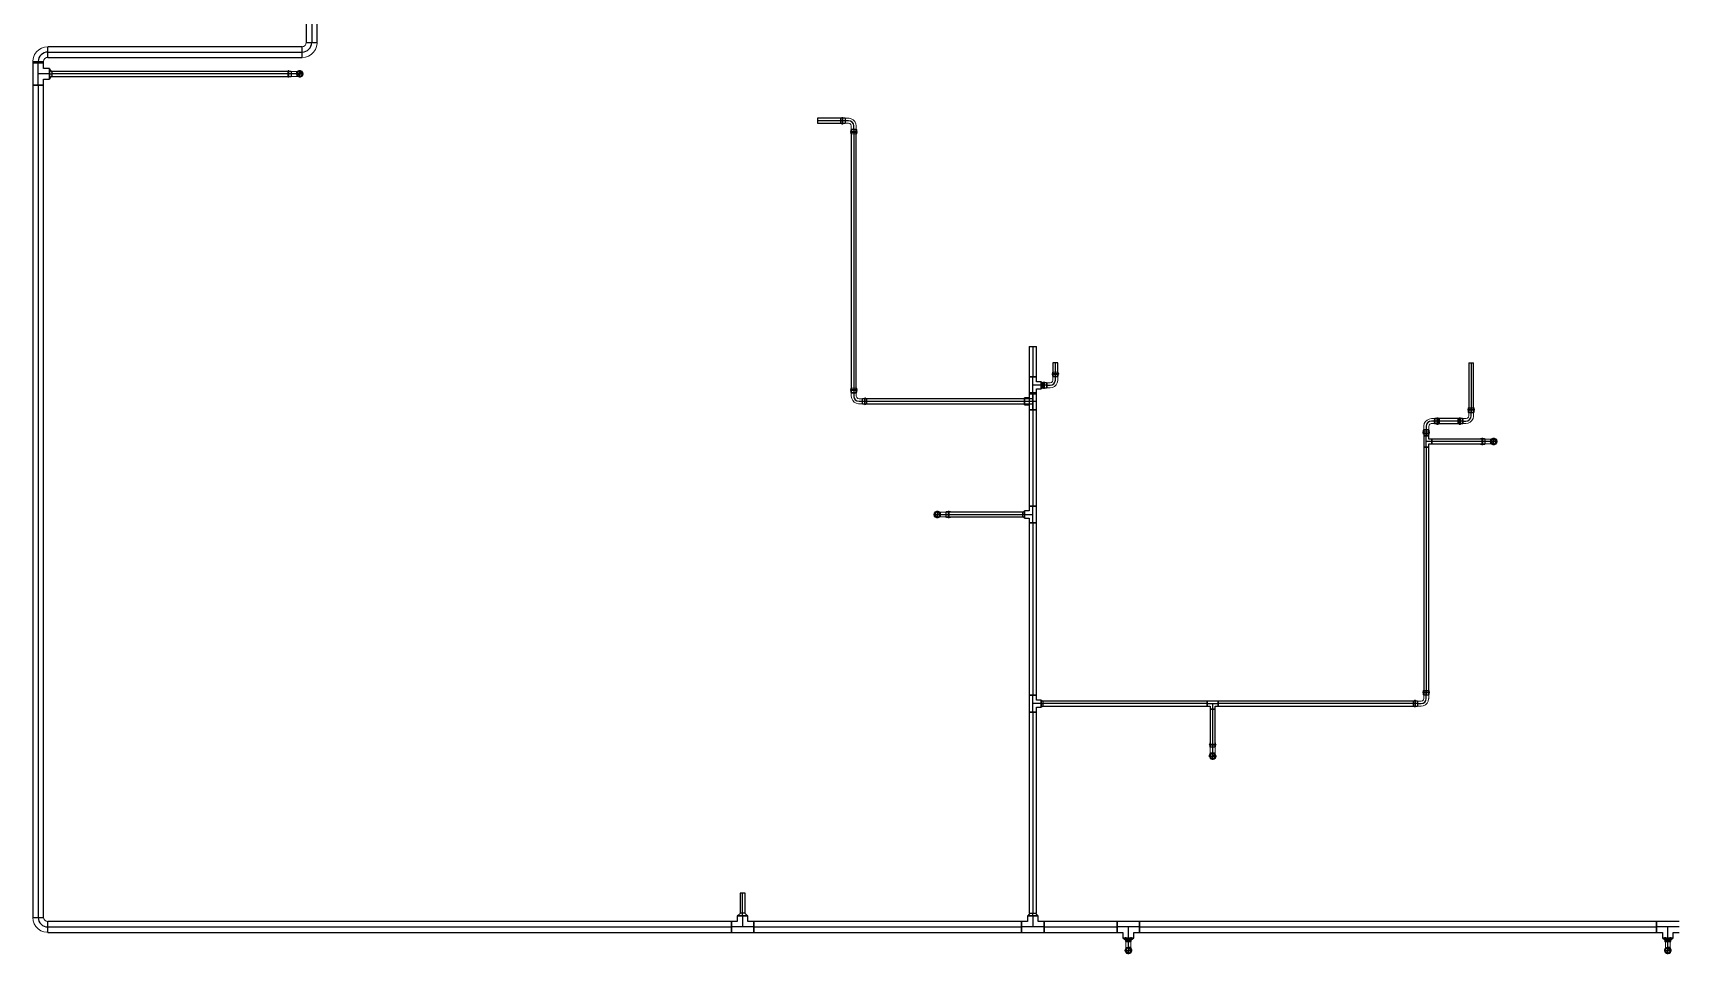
# Model space of a CAD drawing. Header units: inches. Extents: x -3326 to -5, y 8 to 1238.
# Drawn here: x -3016.4 to -2577.8, y 318.7 to 564.8 of the extents above; entities that cross this region are included whole.
import ezdxf

# ---------------------------------------------------------------- set-up
doc = ezdxf.new("R2010")
doc.units = ezdxf.units.IN
doc.header["$MEASUREMENT"] = 0
doc.layers.add('P-PIPE', color=3, linetype='Continuous', lineweight=9)
doc.layers.add('X - REF - FP', color=7, linetype='Continuous', true_color=0xb90000)

# ---------------------------------------------------------------- blocks, each defined once
blk = doc.blocks.new('Elbow - Welded - Generic - Standard-1127339-THIRD LEVEL')
at = {"layer": 'P-PIPE'}
for p, q in [((-2.52, -1.44), (-2.52, 1.44)), ((-2.52, 1.44), (-2.52, -1.44)), ((1.44, 2.52), (-1.44, 2.52)), ((-1.44, 2.52), (1.44, 2.52))]:
    blk.add_line(p, q, dxfattribs=at)
at = {"layer": 'P-PIPE', "flags": 128}
for points in [[(-1.44, 2.52), (-1.53, 2.08), (-1.79, 1.72), (-2.18, 1.49), (-2.52, 1.44)], [(-2.52, -1.44), (-1.67, -1.34), (-0.85, -1.07), (-0.12, -0.62), (0.51, -0.03), (0.99, 0.68), (1.3, 1.48), (1.43, 2.33), (1.44, 2.52)]]:
    blk.add_lwpolyline(points, dxfattribs=at)
blk = doc.blocks.new('Victaulic-VicPress316-Elbow 90-45deg Style P568_P571 - Standard-V2-THIRD LEVEL')
at = {"layer": 'P-PIPE'}
for p, q in [((-3203.81, 730.05), (-3203.81, 729.6)), ((-3203.81, 729.31), (-3203.81, 728.97)), ((-3203.7, 731.1), (-3203.7, 730.16)), ((-3203.7, 730.27), (-3203.7, 728.97)), ((-3203.05, 730.16), (-3203.7, 730.16)), ((-3203.7, 730.16), (-3203.05, 730.16)), ((-3203.05, 732.49), (-3203.05, 732.49)), ((-3203.05, 732.49), (-3203.05, 731.1)), ((-3203.05, 731.1), (-3203.05, 730.16)), ((-3203.05, 730.27), (-3203.05, 730.27)), ((-3203.05, 730.27), (-3203.05, 730.27)), ((-3202.39, 730.16), (-3203.05, 730.16)), ((-3203.05, 730.16), (-3202.39, 730.16)), ((-3203.05, 729.6), (-3203.05, 729.6)), ((-3203.05, 729.6), (-3203.05, 729.6)), ((-3203.05, 729.31), (-3203.05, 729.31)), ((-3203.05, 729.31), (-3203.05, 729.31)), ((-3203.05, 728.97), (-3203.05, 728.97)), ((-3203.05, 728.97), (-3203.05, 728.97)), ((-3203.05, 728.97), (-3203.05, 728.97)), ((-3203.05, 728.97), (-3203.05, 728.97)), ((-3202.39, 730.16), (-3202.39, 731.1)), ((-3202.39, 728.97), (-3202.39, 730.27)), ((-3202.28, 729.6), (-3202.28, 730.05)), ((-3202.28, 728.97), (-3202.28, 729.31))]:
    blk.add_line(p, q, dxfattribs=at)
at = {"layer": 'P-PIPE', "flags": 128}
for points in [[(-3203.05, 733.4), (-3203.45, 733.31), (-3203.76, 733.05), (-3203.94, 732.68), (-3203.93, 732.27), (-3203.75, 731.91), (-3203.42, 731.66), (-3203.05, 731.58)], [(-3203.05, 733.26), (-3203.41, 733.16), (-3203.69, 732.91), (-3203.81, 732.56), (-3203.75, 732.19), (-3203.52, 731.89), (-3203.18, 731.74), (-3203.05, 731.72)], [(-3203.05, 731.58), (-3202.65, 731.67), (-3202.33, 731.93), (-3202.15, 732.3), (-3202.16, 732.71), (-3202.35, 733.07), (-3202.67, 733.32), (-3203.05, 733.4)], [(-3203.05, 731.72), (-3202.68, 731.82), (-3202.41, 732.07), (-3202.28, 732.42), (-3202.34, 732.79), (-3202.57, 733.09), (-3202.91, 733.24), (-3203.05, 733.26)], [(-3203.81, 729.31), (-3203.93, 729.38), (-3203.94, 729.51), (-3203.83, 729.6), (-3203.81, 729.6)], [(-3203.81, 730.05), (-3203.72, 730.25), (-3203.7, 730.27)], [(-3203.81, 729.6), (-3203.72, 729.6), (-3203.47, 729.6), (-3203.11, 729.6), (-3203.05, 729.6)], [(-3203.05, 729.6), (-3203.41, 729.6), (-3203.69, 729.6), (-3203.81, 729.6), (-3203.81, 729.6)], [(-3203.81, 729.31), (-3203.72, 729.31), (-3203.47, 729.31), (-3203.11, 729.31), (-3203.05, 729.31)], [(-3203.05, 729.31), (-3203.41, 729.31), (-3203.69, 729.31), (-3203.81, 729.31), (-3203.81, 729.31)], [(-3203.7, 732.49), (-3203.7, 732.4), (-3203.7, 732.13), (-3203.7, 731.73), (-3203.7, 731.24), (-3203.7, 731.1)], [(-3202.28, 729.6), (-3202.37, 729.6), (-3202.62, 729.6), (-3202.98, 729.6), (-3203.05, 729.6)], [(-3203.05, 729.6), (-3202.68, 729.6), (-3202.41, 729.6), (-3202.28, 729.6), (-3202.28, 729.6)], [(-3202.28, 729.31), (-3202.37, 729.31), (-3202.62, 729.31), (-3202.98, 729.31), (-3203.05, 729.31)], [(-3203.05, 729.31), (-3202.68, 729.31), (-3202.41, 729.31), (-3202.28, 729.31), (-3202.28, 729.31)], [(-3202.39, 731.1), (-3202.39, 731.6), (-3202.39, 732.03), (-3202.39, 732.34), (-3202.39, 732.48), (-3202.39, 732.49)], [(-3202.39, 730.27), (-3202.28, 730.08), (-3202.28, 730.05)], [(-3202.28, 729.6), (-3202.16, 729.53), (-3202.15, 729.39), (-3202.26, 729.31), (-3202.28, 729.31)]]:
    blk.add_lwpolyline(points, dxfattribs=at)
at = {"layer": 'P-PIPE'}
for radius, start, end in [(0.767, 90, 270), (0.767, 90, 270), (0.767, 90, 270), (0.658, 90, 270), (0.658, 90, 270), (0.658, 90, 180), (0.766, 270, 90), (0.766, 270, 90), (0.766, 270, 90), (0.658, 270, 90), (0.657, 270, 90), (0.658, 0, 90), (0.658, 180, 270), (0.658, 270, 0)]:
    blk.add_arc((-3203.05, 732.49), radius, start, end, dxfattribs=at)
blk = doc.blocks.new('Victaulic-VicPress316-Elbow 90-45deg Style P568_P571 - Standard-V1-THIRD LEVEL')
at = {"layer": 'P-PIPE'}
for p, q in [((-3.18, 0.77), (-3.52, 0.77)), ((-3.52, 0.77), (-3.52, -0.77)), ((-3.52, -0.77), (-3.52, 0.77)), ((-2.22, 0.66), (-3.52, 0.66)), ((-3.52, -0.66), (-3.52, 0.66)), ((-3.52, 0.66), (-3.52, -0.66)), ((-3.18, -0.77), (-3.18, 0.77)), ((-3.18, 0.77), (-3.18, -0.77)), ((-2.44, 0.77), (-2.89, 0.77)), ((-2.89, -0.77), (-2.89, 0.77)), ((-2.89, 0.77), (-2.89, -0.77)), ((-1.39, 0.66), (-2.33, 0.66)), ((-2.33, 0), (-2.33, 0.66)), ((-2.33, 0.66), (-2.33, 0)), ((-2.22, -0.66), (-2.22, 0.66)), ((-2.22, 0.66), (-2.22, -0.66)), ((-0.77, 3.52), (-0.77, 3.18)), ((0.77, 3.52), (-0.77, 3.52)), ((-0.77, 3.52), (0.77, 3.52)), ((-0.77, 3.18), (0.77, 3.18)), ((0.77, 3.18), (-0.77, 3.18)), ((-0.77, 2.89), (-0.77, 2.44)), ((-0.77, 2.89), (0.77, 2.89)), ((0.77, 2.89), (-0.77, 2.89)), ((-0.66, 3.52), (-0.66, 2.22)), ((-0.66, 3.52), (0.66, 3.52)), ((0.66, 3.52), (-0.66, 3.52)), ((-0.66, 2.33), (-0.66, 1.39)), ((0, 2.33), (-0.66, 2.33)), ((-0.66, 2.33), (0, 2.33)), ((-0.66, 2.22), (0.66, 2.22)), ((0.66, 2.22), (-0.66, 2.22)), ((0, 2.33), (0.66, 2.33)), ((0.66, 2.33), (0, 2.33)), ((0, 1.39), (0, 2.33)), ((0.66, 2.22), (0.66, 3.52)), ((0.66, 1.39), (0.66, 2.33)), ((0.77, 3.18), (0.77, 3.52)), ((0.77, 2.44), (0.77, 2.89)), ((-3.52, -0.66), (-2.22, -0.66)), ((-3.52, -0.77), (-3.18, -0.77)), ((-2.89, -0.77), (-2.44, -0.77)), ((-2.33, 0), (-2.33, -0.66)), ((-2.33, -0.66), (-2.33, 0)), ((-1.39, 0), (-2.33, 0)), ((-2.33, -0.66), (-1.39, -0.66))]:
    blk.add_line(p, q, dxfattribs=at)
at = {"layer": 'P-PIPE', "flags": 128}
for points in [[(-3.18, 0.77), (-3.11, 0.89), (-2.98, 0.9), (-2.89, 0.79), (-2.89, 0.77)], [(-3.18, 0.77), (-3.18, 0.67), (-3.18, 0.42), (-3.18, 0.07), (-3.18, -0.3), (-3.18, -0.6), (-3.18, -0.75), (-3.18, -0.77)], [(-3.18, -0.77), (-3.18, -0.67), (-3.18, -0.42), (-3.18, -0.07), (-3.18, 0.3), (-3.18, 0.6), (-3.18, 0.75), (-3.18, 0.77)], [(-2.89, -0.77), (-2.89, -0.67), (-2.89, -0.42), (-2.89, -0.07), (-2.89, 0.3), (-2.89, 0.6), (-2.89, 0.75), (-2.89, 0.77)], [(-2.89, 0.77), (-2.89, 0.67), (-2.89, 0.42), (-2.89, 0.07), (-2.89, -0.3), (-2.89, -0.6), (-2.89, -0.75), (-2.89, -0.77)], [(-2.44, 0.77), (-2.24, 0.68), (-2.22, 0.66)], [(-0.66, 1.39), (-0.75, 1.04), (-1, 0.77), (-1.35, 0.66), (-1.39, 0.66)], [(-1.39, -0.66), (-0.78, -0.56), (-0.23, -0.29), (0.22, 0.13), (0.53, 0.67), (0.65, 1.27), (0.66, 1.39)], [(-0.77, 2.89), (-0.89, 2.96), (-0.9, 3.1), (-0.79, 3.18), (-0.77, 3.18)], [(0.77, 3.18), (0.67, 3.18), (0.42, 3.18), (0.07, 3.18), (-0.3, 3.18), (-0.6, 3.18), (-0.75, 3.18), (-0.77, 3.18)], [(-0.77, 3.18), (-0.67, 3.18), (-0.42, 3.18), (-0.07, 3.18), (0.3, 3.18), (0.6, 3.18), (0.75, 3.18), (0.77, 3.18)], [(-0.77, 2.89), (-0.67, 2.89), (-0.42, 2.89), (-0.07, 2.89), (0.3, 2.89), (0.6, 2.89), (0.75, 2.89), (0.77, 2.89)], [(0.77, 2.89), (0.67, 2.89), (0.42, 2.89), (0.07, 2.89), (-0.3, 2.89), (-0.6, 2.89), (-0.75, 2.89), (-0.77, 2.89)], [(-0.66, 2.22), (-0.77, 2.41), (-0.77, 2.44)], [(0.77, 2.44), (0.68, 2.24), (0.66, 2.22)], [(0.77, 3.18), (0.89, 3.11), (0.9, 2.98), (0.79, 2.89), (0.77, 2.89)], [(-2.89, -0.77), (-2.96, -0.89), (-3.1, -0.9), (-3.18, -0.79), (-3.18, -0.77)], [(-2.22, -0.66), (-2.41, -0.77), (-2.44, -0.77)]]:
    blk.add_lwpolyline(points, dxfattribs=at)
at = {"layer": 'P-PIPE'}
blk.add_arc((-1.39, 1.39), 1.39, 270, 0, dxfattribs=at)
blk = doc.blocks.new('Victaulic-VicPress316-Elbow 90-45deg Style P568_P571 - Standard-V3-THIRD LEVEL')
at = {"layer": 'P-PIPE'}
for p, q in [((-2635.67, 461.84), (-2636.01, 461.84)), ((-2634.71, 461.73), (-2636.01, 461.73)), ((-2634.93, 461.84), (-2635.38, 461.84)), ((-2633.89, 461.73), (-2634.82, 461.73)), ((-2633.89, 461.07), (-2634.82, 461.07)), ((-2633.27, 464.59), (-2633.27, 464.25)), ((-2633.26, 464.25), (-2633.27, 464.25)), ((-2633.27, 463.96), (-2633.26, 463.96)), ((-2633.27, 463.96), (-2633.27, 463.51)), ((-2631.74, 464.59), (-2633.26, 464.59)), ((-2633.26, 464.59), (-2631.74, 464.59)), ((-2633.26, 464.25), (-2631.74, 464.25)), ((-2631.74, 464.25), (-2633.26, 464.25)), ((-2633.26, 463.96), (-2631.74, 463.96)), ((-2631.74, 463.96), (-2633.26, 463.96)), ((-2633.16, 464.59), (-2633.16, 463.29)), ((-2633.16, 464.59), (-2631.84, 464.59)), ((-2631.84, 464.59), (-2633.16, 464.59)), ((-2633.16, 463.4), (-2633.16, 462.47)), ((-2632.55, 463.4), (-2633.16, 463.4)), ((-2633.16, 463.4), (-2632.45, 463.4)), ((-2633.16, 463.29), (-2631.84, 463.29)), ((-2631.84, 463.29), (-2633.16, 463.29)), ((-2631.84, 463.4), (-2632.55, 463.4)), ((-2632.5, 462.47), (-2632.5, 463.4)), ((-2632.45, 463.4), (-2631.84, 463.4)), ((-2631.84, 463.29), (-2631.84, 464.59)), ((-2631.84, 462.47), (-2631.84, 463.4)), ((-2631.74, 464.25), (-2631.73, 464.25)), ((-2631.73, 463.96), (-2631.74, 463.96)), ((-2631.73, 464.25), (-2631.73, 464.59)), ((-2631.73, 463.51), (-2631.73, 463.96)), ((-2636.01, 460.42), (-2634.71, 460.42)), ((-2636.01, 460.31), (-2635.67, 460.31)), ((-2635.38, 460.31), (-2634.93, 460.31)), ((-2634.82, 460.42), (-2633.89, 460.42))]:
    blk.add_line(p, q, dxfattribs=at)
at = {"layer": 'P-PIPE', "flags": 128}
for points in [[(-2635.53, 460.16), (-2635.64, 460.21), (-2635.68, 460.29), (-2635.7, 460.39), (-2635.72, 460.58), (-2635.73, 460.88), (-2635.73, 461.26), (-2635.72, 461.56), (-2635.7, 461.74), (-2635.69, 461.84), (-2635.68, 461.87), (-2635.65, 461.92), (-2635.53, 461.98)], [(-2635.53, 460.16), (-2635.41, 460.21), (-2635.37, 460.29), (-2635.35, 460.39), (-2635.33, 460.58), (-2635.32, 460.88), (-2635.32, 461.26), (-2635.33, 461.56), (-2635.35, 461.74), (-2635.36, 461.84), (-2635.38, 461.87), (-2635.4, 461.92), (-2635.53, 461.98)], [(-2634.93, 461.84), (-2634.75, 461.78), (-2634.71, 461.73)], [(-2633.16, 462.47), (-2633.25, 462.11), (-2633.5, 461.84), (-2633.84, 461.73), (-2633.89, 461.73)], [(-2633.89, 460.42), (-2633.28, 460.51), (-2632.73, 460.78), (-2632.28, 461.2), (-2631.97, 461.74), (-2631.85, 462.34), (-2631.84, 462.47)], [(-2633.27, 463.96), (-2633.39, 464.03), (-2633.4, 464.17), (-2633.29, 464.25), (-2633.27, 464.25)], [(-2633.27, 464.25), (-2633.17, 464.25), (-2632.92, 464.25), (-2632.57, 464.25), (-2632.2, 464.25), (-2631.9, 464.25), (-2631.75, 464.25), (-2631.74, 464.25)], [(-2631.74, 463.96), (-2631.86, 463.96), (-2632.13, 463.96), (-2632.5, 463.96), (-2632.86, 463.96), (-2633.14, 463.96), (-2633.26, 463.96), (-2633.27, 463.96)], [(-2633.16, 463.29), (-2633.27, 463.48), (-2633.27, 463.51)], [(-2631.73, 464.25), (-2631.83, 464.25), (-2632.08, 464.25), (-2632.43, 464.25), (-2632.8, 464.25), (-2633.1, 464.25), (-2633.25, 464.25), (-2633.26, 464.25)], [(-2633.26, 463.96), (-2633.14, 463.96), (-2632.87, 463.96), (-2632.5, 463.96), (-2632.14, 463.96), (-2631.86, 463.96), (-2631.74, 463.96), (-2631.73, 463.96)], [(-2631.73, 463.51), (-2631.82, 463.31), (-2631.84, 463.29)], [(-2631.73, 464.25), (-2631.61, 464.19), (-2631.6, 464.05), (-2631.71, 463.96), (-2631.73, 463.96)], [(-2634.93, 460.31), (-2634.75, 460.37), (-2634.71, 460.42)]]:
    blk.add_lwpolyline(points, dxfattribs=at)
at = {"layer": 'P-PIPE'}
for centre, major_axis, ratio, start_param, end_param in [((-2636.01, 461.07), (0, 0.767), 0.083045, 0, 3.141593), ((-2636.01, 461.07), (0, 0.657), 0.083045, 0, 3.141593), ((-2636.01, 461.07), (0, 0.766), 0.083045, 3.141593, 6.283185), ((-2636.01, 461.07), (0, 0.658), 0.083045, 3.141593, 6.283185), ((-2635.67, 461.07), (0, 0.766), 0.083045, 0, 3.141593), ((-2635.67, 461.07), (0, 0.767), 0.083045, 3.141593, 6.283185), ((-2635.38, 461.07), (0, 0.766), 0.083045, 0, 3.141593), ((-2635.38, 461.07), (0, 0.767), 0.083045, 3.141593, 6.283185), ((-2634.82, 461.07), (0, 0.658), 0.083045, 0, 1.570796), ((-2634.82, 461.07), (0, 0.657), 0.083045, 1.570796, 3.141593), ((-2634.82, 461.07), (0, 0.658), 0.083045, 4.712389, 6.283185), ((-2634.82, 461.07), (0, 0.657), 0.083045, 3.141593, 4.712389), ((-2634.71, 461.07), (0, 0.657), 0.083045, 0, 3.141593), ((-2634.71, 461.07), (0, 0.658), 0.083045, 3.141593, 6.283185), ((-2633.89, 462.47), (0, 1.39), 0.996546, 3.141593, 4.712389)]:
    blk.add_ellipse(centre, major_axis=major_axis, ratio=ratio, start_param=start_param, end_param=end_param, dxfattribs=at)
blk = doc.blocks.new('Victaulic-VicPress316-Elbow 90-45deg Style P568_P571 - Standard-V4-THIRD LEVEL')
at = {"layer": 'P-PIPE'}
for p, q in [((-2642.18, 461.73), (-2643.11, 461.73)), ((-2643.11, 461.07), (-2642.18, 461.07)), ((-2640.99, 461.73), (-2642.29, 461.73)), ((-2641.62, 461.84), (-2642.07, 461.84)), ((-2640.99, 461.84), (-2641.33, 461.84)), ((-2645.27, 458.63), (-2645.27, 458.18)), ((-2645.26, 458.18), (-2645.27, 458.18)), ((-2645.27, 457.89), (-2645.27, 457.55)), ((-2645.27, 457.89), (-2645.26, 457.89)), ((-2643.74, 458.18), (-2645.26, 458.18)), ((-2645.26, 458.18), (-2643.74, 458.18)), ((-2643.74, 457.89), (-2645.26, 457.89)), ((-2645.26, 457.89), (-2643.74, 457.89)), ((-2645.26, 457.55), (-2643.74, 457.55)), ((-2643.74, 457.55), (-2645.26, 457.55)), ((-2645.16, 459.68), (-2645.16, 458.74)), ((-2645.16, 458.85), (-2645.16, 457.55)), ((-2643.84, 458.85), (-2645.16, 458.85)), ((-2645.16, 458.85), (-2643.84, 458.85)), ((-2644.45, 458.74), (-2645.16, 458.74)), ((-2645.16, 458.74), (-2644.55, 458.74)), ((-2643.84, 457.55), (-2645.16, 457.55)), ((-2645.16, 457.55), (-2643.84, 457.55)), ((-2644.55, 458.74), (-2643.84, 458.74)), ((-2644.5, 459.68), (-2644.5, 458.74)), ((-2643.84, 458.74), (-2644.45, 458.74)), ((-2643.84, 458.74), (-2643.84, 459.68)), ((-2643.84, 457.55), (-2643.84, 458.85)), ((-2643.74, 458.18), (-2643.73, 458.18)), ((-2643.73, 457.89), (-2643.74, 457.89)), ((-2643.73, 458.18), (-2643.73, 458.63)), ((-2643.73, 457.55), (-2643.73, 457.89)), ((-2643.11, 460.42), (-2642.18, 460.42)), ((-2642.29, 460.42), (-2640.99, 460.42)), ((-2642.07, 460.31), (-2641.62, 460.31)), ((-2641.33, 460.31), (-2640.99, 460.31))]:
    blk.add_line(p, q, dxfattribs=at)
at = {"layer": 'P-PIPE', "flags": 128}
for points in [[(-2643.11, 461.73), (-2643.72, 461.64), (-2644.27, 461.37), (-2644.72, 460.94), (-2645.03, 460.4), (-2645.15, 459.8), (-2645.16, 459.68)], [(-2642.07, 461.84), (-2642.25, 461.78), (-2642.29, 461.73)], [(-2641.47, 460.16), (-2641.59, 460.21), (-2641.63, 460.29), (-2641.65, 460.39), (-2641.67, 460.58), (-2641.68, 460.88), (-2641.68, 461.26), (-2641.67, 461.56), (-2641.65, 461.74), (-2641.64, 461.84), (-2641.62, 461.87), (-2641.6, 461.92), (-2641.47, 461.98)], [(-2641.47, 460.16), (-2641.36, 460.21), (-2641.32, 460.29), (-2641.3, 460.39), (-2641.28, 460.58), (-2641.27, 460.88), (-2641.27, 461.26), (-2641.28, 461.56), (-2641.3, 461.74), (-2641.31, 461.84), (-2641.32, 461.87), (-2641.35, 461.92), (-2641.47, 461.98)], [(-2645.27, 457.89), (-2645.39, 457.96), (-2645.4, 458.1), (-2645.29, 458.18), (-2645.27, 458.18)], [(-2645.27, 458.63), (-2645.18, 458.83), (-2645.16, 458.85)], [(-2645.27, 458.18), (-2645.17, 458.18), (-2644.92, 458.18), (-2644.57, 458.18), (-2644.2, 458.18), (-2643.9, 458.18), (-2643.75, 458.18), (-2643.74, 458.18)], [(-2643.74, 457.89), (-2643.86, 457.89), (-2644.13, 457.89), (-2644.5, 457.89), (-2644.86, 457.89), (-2645.14, 457.89), (-2645.26, 457.89), (-2645.27, 457.89)], [(-2643.73, 458.18), (-2643.83, 458.18), (-2644.08, 458.18), (-2644.43, 458.18), (-2644.8, 458.18), (-2645.1, 458.18), (-2645.25, 458.18), (-2645.26, 458.18)], [(-2645.26, 457.89), (-2645.14, 457.89), (-2644.87, 457.89), (-2644.5, 457.89), (-2644.14, 457.89), (-2643.86, 457.89), (-2643.74, 457.89), (-2643.73, 457.89)], [(-2643.84, 459.68), (-2643.75, 460.03), (-2643.5, 460.3), (-2643.16, 460.41), (-2643.11, 460.42)], [(-2643.84, 458.85), (-2643.73, 458.66), (-2643.73, 458.63)], [(-2643.73, 458.18), (-2643.61, 458.12), (-2643.6, 457.98), (-2643.71, 457.89), (-2643.73, 457.89)], [(-2642.07, 460.31), (-2642.25, 460.37), (-2642.29, 460.42)]]:
    blk.add_lwpolyline(points, dxfattribs=at)
at = {"layer": 'P-PIPE'}
for centre, major_axis, ratio, start_param, end_param in [((-2643.11, 459.68), (0, 1.39), 0.996546, 0, 1.570796), ((-2642.29, 461.07), (0, 0.658), 0.083045, 0, 3.141593), ((-2642.29, 461.07), (0, 0.657), 0.083045, 3.141593, 6.283185), ((-2642.18, 461.07), (0, 0.658), 0.083045, 0, 1.570796), ((-2642.18, 461.07), (0, 0.657), 0.083045, 1.570796, 3.141593), ((-2642.18, 461.07), (0, 0.658), 0.083045, 4.712389, 6.283185), ((-2642.18, 461.07), (0, 0.657), 0.083045, 3.141593, 4.712389), ((-2641.62, 461.07), (0, 0.766), 0.083045, 0, 3.141593), ((-2641.62, 461.07), (0, 0.767), 0.083045, 3.141593, 6.283185), ((-2641.33, 461.07), (0, 0.766), 0.083045, 0, 3.141593), ((-2641.33, 461.07), (0, 0.767), 0.083045, 3.141593, 6.283185), ((-2640.99, 461.07), (0, 0.767), 0.083045, 0, 3.141593), ((-2640.99, 461.07), (0, 0.658), 0.083045, 0, 3.141593), ((-2640.99, 461.07), (0, 0.766), 0.083045, 3.141593, 6.283185), ((-2640.99, 461.07), (0, 0.657), 0.083045, 3.141593, 6.283185)]:
    blk.add_ellipse(centre, major_axis=major_axis, ratio=ratio, start_param=start_param, end_param=end_param, dxfattribs=at)

msp = doc.modelspace()

# ---------------------------------------------------------------- linework, layer by layer
at = {"layer": 'X - REF - FP'}
for p, q in [((-2943.44, 638.48), (-2943.44, 562.14)), ((-2942, 638.48), (-2942, 562.14)), ((-2942, 638.48), (-2942, 562.14)), ((-2940.56, 562.14), (-2940.56, 638.48)), ((-2943.44, 562.14), (-2940.56, 562.14)), ((-3016.44, 557.1), (-3016.44, 556.78)), ((-3016.44, 557.1), (-3013.56, 557.1)), ((-3015, 557.1), (-3015, 556.78)), ((-3015, 557.1), (-3015, 556.78)), ((-3013.56, 556.78), (-3013.56, 557.1)), ((-2944.52, 561.06), (-3012.48, 561.06)), ((-3012.48, 558.19), (-3012.48, 561.06)), ((-3012.48, 559.62), (-2944.52, 559.62)), ((-3012.48, 559.62), (-2944.52, 559.62)), ((-3012.48, 558.19), (-2944.52, 558.19)), ((-2944.52, 558.19), (-2944.52, 561.06)), ((-3016.44, 556.78), (-3016.44, 550.8)), ((-3013.56, 556.78), (-3016.44, 556.78)), ((-3016.44, 556.78), (-3013.56, 556.78)), ((-3016.44, 556.78), (-3013.56, 556.78)), ((-3015, 550.8), (-3015, 556.78)), ((-3012.01, 553.79), (-3015, 553.79)), ((-3013.56, 555.22), (-3013.56, 556.78)), ((-3012.01, 555.22), (-3013.56, 555.22)), ((-3012.01, 552.35), (-3012.01, 555.22)), ((-3012.01, 555.22), (-3012.01, 552.35)), ((-3011.35, 554.35), (-3012.01, 555.1)), ((-3012.01, 553.79), (-3011.35, 553.79)), ((-3012.01, 552.47), (-3011.35, 553.22)), ((-2947.52, 554.44), (-3011.35, 554.44)), ((-3011.35, 554.44), (-3011.35, 553.13)), ((-2947.52, 553.79), (-3011.35, 553.79)), ((-2947.52, 553.79), (-3011.35, 553.79)), ((-3011.35, 553.13), (-2947.52, 553.13)), ((-2946.58, 553.79), (-2948.71, 553.79)), ((-2947.52, 554.44), (-2947.52, 553.13)), ((-2946.58, 553.79), (-2947.52, 553.79)), ((-2945.19, 553.79), (-2946.58, 553.79)), ((-2946.19, 553.79), (-2944.19, 553.79)), ((-2945.19, 552.79), (-2945.19, 554.79)), ((-3016.44, 550.8), (-3016.44, 328.52)), ((-3016.44, 550.8), (-3013.56, 550.8)), ((-3013.56, 550.8), (-3016.44, 550.8)), ((-3016.44, 550.8), (-3013.56, 550.8)), ((-3015, 550.8), (-3015, 328.52)), ((-3015, 550.8), (-3015, 328.52)), ((-3013.56, 550.8), (-3013.56, 552.35)), ((-3013.56, 552.35), (-3012.01, 552.35)), ((-3013.56, 328.52), (-3013.56, 550.8)), ((-2799.63, 541.93), (-2807, 541.93)), ((-2807, 541.93), (-2807, 540.62)), ((-2799.63, 541.28), (-2807, 541.28)), ((-2799.63, 541.28), (-2807, 541.28)), ((-2807, 540.62), (-2799.63, 540.62)), ((-2798.7, 541.28), (-2800.82, 541.28)), ((-2799.63, 541.93), (-2799.63, 540.62)), ((-2798.7, 541.28), (-2799.63, 541.28)), ((-2797.3, 538.95), (-2797.3, 539.88)), ((-2797.96, 538.95), (-2797.96, 468.69)), ((-2797.96, 538.95), (-2796.65, 538.95)), ((-2797.3, 538.95), (-2797.3, 468.69)), ((-2797.3, 538.95), (-2797.3, 468.69)), ((-2796.65, 468.69), (-2796.65, 538.95)), ((-2750.45, 481), (-2750.45, 472.88)), ((-2750.45, 481), (-2748.55, 481)), ((-2749.5, 481), (-2749.5, 472.88)), ((-2749.5, 481), (-2749.5, 472.88)), ((-2748.55, 472.88), (-2748.55, 481)), ((-2744.16, 476.64), (-2744.16, 472.97)), ((-2742.84, 476.64), (-2744.16, 476.64)), ((-2743.5, 472.97), (-2743.5, 476.64)), ((-2743.5, 472.97), (-2743.5, 476.64)), ((-2743.5, 472.03), (-2743.5, 474.16)), ((-2742.84, 472.97), (-2742.84, 476.64)), ((-2633.16, 476.64), (-2633.16, 463.4)), ((-2633.16, 476.64), (-2631.84, 476.64)), ((-2632.5, 476.64), (-2632.5, 463.4)), ((-2632.5, 476.64), (-2632.5, 463.4)), ((-2631.84, 463.4), (-2631.84, 476.64)), ((-2750.45, 472.88), (-2750.45, 468.39)), ((-2748.55, 472.88), (-2750.45, 472.88)), ((-2750.45, 472.88), (-2748.55, 472.88)), ((-2750.45, 472.88), (-2748.55, 472.88)), ((-2749.5, 468.39), (-2749.5, 472.88)), ((-2747.26, 470.64), (-2749.5, 470.64)), ((-2748.55, 471.59), (-2748.55, 472.88)), ((-2747.26, 471.59), (-2748.55, 471.59)), ((-2748.55, 468.39), (-2748.55, 469.68)), ((-2748.55, 469.68), (-2747.26, 469.68)), ((-2747.26, 469.68), (-2747.26, 471.59)), ((-2747.26, 471.59), (-2747.26, 469.68)), ((-2746.85, 471.2), (-2747.26, 471.45)), ((-2747.26, 470.64), (-2746.85, 470.64)), ((-2747.26, 469.82), (-2746.85, 470.07)), ((-2745.83, 471.29), (-2746.85, 471.29)), ((-2746.85, 471.29), (-2746.85, 469.98)), ((-2745.83, 470.64), (-2746.85, 470.64)), ((-2745.83, 470.64), (-2746.85, 470.64)), ((-2746.85, 469.98), (-2745.83, 469.98)), ((-2745.83, 471.29), (-2745.83, 469.98)), ((-2745.83, 470.64), (-2744.89, 470.64)), ((-2742.84, 472.97), (-2744.16, 472.97)), ((-2743.5, 472.03), (-2743.5, 472.97)), ((-2797.96, 468.69), (-2796.65, 468.69)), ((-2797.3, 468.69), (-2797.3, 467.75)), ((-2795.91, 466.36), (-2794.97, 466.36)), ((-2795.91, 466.36), (-2793.78, 466.36)), ((-2749.5, 467.02), (-2794.97, 467.02)), ((-2794.97, 465.7), (-2794.97, 467.02)), ((-2794.97, 466.36), (-2750.45, 466.36)), ((-2794.97, 466.36), (-2749.5, 466.36)), ((-2794.97, 465.7), (-2749.5, 465.7)), ((-2750.45, 467.31), (-2751.74, 467.31)), ((-2751.74, 465.41), (-2751.74, 467.31)), ((-2751.74, 467.31), (-2751.74, 465.41)), ((-2751.74, 466.36), (-2749.5, 466.36)), ((-2751.74, 465.41), (-2750.45, 465.41)), ((-2750.45, 468.6), (-2750.45, 467.31)), ((-2750.45, 468.6), (-2748.55, 468.6)), ((-2748.55, 468.6), (-2750.45, 468.6)), ((-2748.55, 468.39), (-2750.45, 468.39)), ((-2750.45, 468.39), (-2748.55, 468.39)), ((-2750.45, 468.39), (-2748.55, 468.39)), ((-2750.45, 468.39), (-2750.45, 438.38)), ((-2750.45, 466.36), (-2748.55, 466.36)), ((-2750.45, 465.41), (-2750.45, 464.12)), ((-2749.5, 464.12), (-2749.5, 468.6)), ((-2749.5, 468.39), (-2749.5, 466.36)), ((-2749.5, 468.39), (-2749.5, 438.38)), ((-2749.5, 466.36), (-2749.5, 438.38)), ((-2748.55, 464.12), (-2748.55, 468.6)), ((-2748.55, 438.38), (-2748.55, 468.39)), ((-2750.45, 464.12), (-2748.55, 464.12)), ((-2748.55, 464.12), (-2750.45, 464.12)), ((-2642.18, 461.07), (-2643.11, 461.07)), ((-2634.82, 461.73), (-2642.18, 461.73)), ((-2634.82, 461.07), (-2642.18, 461.07)), ((-2634.82, 461.07), (-2642.18, 461.07)), ((-2634.82, 461.07), (-2633.89, 461.07)), ((-2633.16, 463.4), (-2631.84, 463.4)), ((-2632.5, 462.47), (-2632.5, 464.59)), ((-2632.5, 462.47), (-2632.5, 463.4)), ((-2645.16, 458.74), (-2645.16, 457.13)), ((-2645.16, 458.74), (-2643.84, 458.74)), ((-2645.16, 457.13), (-2645.16, 454.14)), ((-2643.84, 457.13), (-2645.16, 457.13)), ((-2645.16, 457.13), (-2643.84, 457.13)), ((-2645.16, 457.13), (-2643.84, 457.13)), ((-2644.5, 459.68), (-2644.5, 458.74)), ((-2644.5, 459.68), (-2644.5, 457.55)), ((-2644.5, 458.74), (-2644.5, 457.13)), ((-2644.5, 458.74), (-2644.5, 457.13)), ((-2644.5, 454.14), (-2644.5, 457.13)), ((-2643.84, 457.13), (-2643.84, 458.74)), ((-2643.84, 456.29), (-2643.84, 457.13)), ((-2643, 456.29), (-2643.84, 456.29)), ((-2628.83, 456.29), (-2643, 456.29)), ((-2643, 456.29), (-2643, 454.98)), ((-2643, 454.98), (-2643, 456.29)), ((-2643, 456.29), (-2643, 454.98)), ((-2642.18, 460.42), (-2634.82, 460.42)), ((-2628.83, 456.29), (-2628.83, 454.98)), ((-2626.5, 454.64), (-2626.5, 456.64)), ((-2645.16, 454.14), (-2645.16, 387.97)), ((-2645.16, 454.14), (-2643.84, 454.14)), ((-2643.84, 454.14), (-2645.16, 454.14)), ((-2645.16, 454.14), (-2643.84, 454.14)), ((-2643, 455.64), (-2644.5, 455.64)), ((-2644.5, 454.14), (-2644.5, 387.97)), ((-2644.5, 454.14), (-2644.5, 387.97)), ((-2643.84, 454.14), (-2643.84, 454.98)), ((-2643.84, 454.98), (-2643, 454.98)), ((-2643.84, 387.97), (-2643.84, 454.14)), ((-2628.83, 455.64), (-2643, 455.64)), ((-2628.83, 455.64), (-2643, 455.64)), ((-2643, 454.98), (-2628.83, 454.98)), ((-2627.89, 455.64), (-2630.02, 455.64)), ((-2627.89, 455.64), (-2628.83, 455.64)), ((-2626.5, 455.64), (-2627.89, 455.64)), ((-2627.5, 455.64), (-2625.5, 455.64)), ((-2776, 436.14), (-2774, 436.14)), ((-2775, 435.14), (-2775, 437.14)), ((-2775, 436.14), (-2773.61, 436.14)), ((-2773.61, 436.14), (-2772.67, 436.14)), ((-2773.61, 436.14), (-2771.48, 436.14)), ((-2752.15, 436.79), (-2772.67, 436.79)), ((-2772.67, 435.48), (-2772.67, 436.79)), ((-2772.67, 436.14), (-2752.15, 436.14)), ((-2772.67, 436.14), (-2752.15, 436.14)), ((-2772.67, 435.48), (-2752.15, 435.48)), ((-2751.74, 436.95), (-2752.15, 436.7)), ((-2752.15, 435.48), (-2752.15, 436.79)), ((-2751.74, 436.14), (-2752.15, 436.14)), ((-2752.15, 435.57), (-2751.74, 435.32)), ((-2750.45, 437.09), (-2751.74, 437.09)), ((-2751.74, 435.18), (-2751.74, 437.09)), ((-2751.74, 437.09), (-2751.74, 435.18)), ((-2751.74, 436.14), (-2749.5, 436.14)), ((-2751.74, 435.18), (-2750.45, 435.18)), ((-2750.45, 438.38), (-2750.45, 437.09)), ((-2750.45, 438.38), (-2748.55, 438.38)), ((-2748.55, 438.38), (-2750.45, 438.38)), ((-2750.45, 438.38), (-2748.55, 438.38)), ((-2750.45, 435.18), (-2750.45, 433.89)), ((-2749.5, 433.89), (-2749.5, 438.38)), ((-2748.55, 433.89), (-2748.55, 438.38)), ((-2750.45, 433.89), (-2748.55, 433.89)), ((-2748.55, 433.89), (-2750.45, 433.89)), ((-2750.45, 433.89), (-2750.45, 387.88)), ((-2750.45, 433.89), (-2748.55, 433.89)), ((-2749.5, 433.89), (-2749.5, 387.88)), ((-2749.5, 433.89), (-2749.5, 387.88)), ((-2748.55, 387.88), (-2748.55, 433.89)), ((-2750.45, 387.88), (-2750.45, 383.39)), ((-2748.55, 387.88), (-2750.45, 387.88)), ((-2750.45, 387.88), (-2748.55, 387.88)), ((-2750.45, 387.88), (-2748.55, 387.88)), ((-2749.5, 383.39), (-2749.5, 387.88)), ((-2748.55, 386.59), (-2748.55, 387.88)), ((-2747.26, 386.59), (-2748.55, 386.59)), ((-2747.26, 384.68), (-2747.26, 386.59)), ((-2747.26, 386.59), (-2747.26, 384.68)), ((-2746.85, 386.2), (-2747.26, 386.45)), ((-2703, 386.29), (-2746.85, 386.29)), ((-2746.85, 386.29), (-2746.85, 384.98)), ((-2703, 386.29), (-2703, 384.98)), ((-2700, 386.29), (-2703, 386.29)), ((-2703, 384.98), (-2703, 386.29)), ((-2703, 386.29), (-2703, 384.98)), ((-2700, 384.98), (-2700, 386.29)), ((-2700, 386.29), (-2700, 384.98)), ((-2646.83, 386.29), (-2700, 386.29)), ((-2700, 386.29), (-2700, 384.98)), ((-2646.83, 386.29), (-2646.83, 384.98)), ((-2645.16, 387.97), (-2643.84, 387.97)), ((-2644.5, 387.03), (-2644.5, 389.16)), ((-2644.5, 387.03), (-2644.5, 387.97)), ((-2750.45, 383.39), (-2750.45, 329.65)), ((-2750.45, 383.39), (-2748.55, 383.39)), ((-2748.55, 383.39), (-2750.45, 383.39)), ((-2750.45, 383.39), (-2748.55, 383.39)), ((-2747.26, 385.64), (-2749.5, 385.64)), ((-2749.5, 383.39), (-2749.5, 329.65)), ((-2749.5, 383.39), (-2749.5, 329.65)), ((-2748.55, 383.39), (-2748.55, 384.68)), ((-2748.55, 384.68), (-2747.26, 384.68)), ((-2748.55, 329.65), (-2748.55, 383.39)), ((-2747.26, 385.64), (-2746.85, 385.64)), ((-2747.26, 384.82), (-2746.85, 385.07)), ((-2703, 385.64), (-2746.85, 385.64)), ((-2703, 385.64), (-2746.85, 385.64)), ((-2746.85, 384.98), (-2703, 384.98)), ((-2703, 385.64), (-2700, 385.64)), ((-2703, 384.98), (-2702.16, 384.98)), ((-2702.16, 384.98), (-2702.16, 384.14)), ((-2702.16, 384.14), (-2702.16, 373.97)), ((-2700.84, 384.14), (-2702.16, 384.14)), ((-2702.16, 384.14), (-2700.84, 384.14)), ((-2700.84, 384.14), (-2702.16, 384.14)), ((-2701.5, 384.14), (-2701.5, 385.64)), ((-2701.5, 373.97), (-2701.5, 384.14)), ((-2701.5, 373.97), (-2701.5, 384.14)), ((-2700.84, 384.98), (-2700, 384.98)), ((-2700.84, 384.14), (-2700.84, 384.98)), ((-2700.84, 373.97), (-2700.84, 384.14)), ((-2646.83, 385.64), (-2700, 385.64)), ((-2646.83, 385.64), (-2700, 385.64)), ((-2700, 384.98), (-2646.83, 384.98)), ((-2646.83, 385.64), (-2645.89, 385.64)), ((-2700.84, 373.97), (-2702.16, 373.97)), ((-2701.5, 373.03), (-2701.5, 375.16)), ((-2701.5, 373.03), (-2701.5, 373.97)), ((-2701.5, 371.64), (-2701.5, 373.03)), ((-2702.5, 371.64), (-2700.5, 371.64)), ((-2701.5, 370.64), (-2701.5, 372.64)), ((-2827.65, 335), (-2827.65, 329.65)), ((-2826.33, 335), (-2827.65, 335)), ((-2826.99, 329.65), (-2826.99, 335)), ((-2826.99, 329.65), (-2826.99, 335)), ((-2826.33, 329.65), (-2826.33, 335)), ((-2828.42, 328.99), (-2828.42, 327.44)), ((-2825.55, 328.99), (-2828.42, 328.99)), ((-2828.42, 328.99), (-2825.55, 328.99)), ((-2827.55, 329.65), (-2828.3, 328.99)), ((-2826.33, 329.65), (-2827.65, 329.65)), ((-2826.99, 328.99), (-2826.99, 329.65)), ((-2826.99, 328.99), (-2826.99, 326)), ((-2825.68, 328.99), (-2826.43, 329.65)), ((-2825.55, 327.44), (-2825.55, 328.99)), ((-2750.94, 328.99), (-2750.94, 327.44)), ((-2748.06, 328.99), (-2750.94, 328.99)), ((-2750.94, 328.99), (-2748.06, 328.99)), ((-2750.31, 329.65), (-2750.81, 328.99)), ((-2750.45, 329.65), (-2748.55, 329.65)), ((-2749.5, 328.99), (-2749.5, 329.65)), ((-2749.5, 328.99), (-2749.5, 326)), ((-2748.19, 328.99), (-2748.69, 329.65)), ((-2748.06, 327.44), (-2748.06, 328.99)), ((-3016.44, 328.52), (-3013.56, 328.52)), ((-2829.98, 327.44), (-3012.48, 327.44)), ((-3012.48, 324.56), (-3012.48, 327.44)), ((-3012.48, 326), (-2829.98, 326)), ((-3012.48, 326), (-2829.98, 326)), ((-2828.42, 327.44), (-2829.98, 327.44)), ((-2829.98, 327.44), (-2829.98, 324.56)), ((-2829.98, 324.56), (-2829.98, 327.44)), ((-2829.98, 324.56), (-2829.98, 327.44)), ((-2824, 326), (-2829.98, 326)), ((-2824, 327.44), (-2825.55, 327.44)), ((-2824, 327.44), (-2824, 324.56)), ((-2824, 324.56), (-2824, 327.44)), ((-2752.49, 327.44), (-2824, 327.44)), ((-2824, 324.56), (-2824, 327.44)), ((-2824, 326), (-2752.49, 326)), ((-2824, 326), (-2752.49, 326)), ((-2750.94, 327.44), (-2752.49, 327.44)), ((-2752.49, 327.44), (-2752.49, 324.56)), ((-2752.49, 324.56), (-2752.49, 327.44)), ((-2752.49, 324.56), (-2752.49, 327.44)), ((-2746.51, 326), (-2752.49, 326)), ((-2746.51, 327.44), (-2748.06, 327.44)), ((-2726.99, 327.44), (-2746.51, 327.44)), ((-2746.51, 324.56), (-2746.51, 327.44)), ((-2746.51, 327.44), (-2746.51, 324.56)), ((-2746.51, 324.56), (-2746.51, 327.44)), ((-2746.51, 326), (-2726.99, 326)), ((-2746.51, 326), (-2726.99, 326)), ((-2721.01, 327.44), (-2726.99, 327.44)), ((-2726.99, 324.56), (-2726.99, 327.44)), ((-2726.99, 327.44), (-2726.99, 324.56)), ((-2726.99, 324.56), (-2726.99, 327.44)), ((-2721.01, 326), (-2726.99, 326)), ((-2724, 323.01), (-2724, 326)), ((-2582.99, 327.44), (-2721.01, 327.44)), ((-2721.01, 324.56), (-2721.01, 327.44)), ((-2721.01, 324.56), (-2721.01, 327.44)), ((-2721.01, 327.44), (-2721.01, 324.56)), ((-2721.01, 326), (-2582.99, 326)), ((-2721.01, 326), (-2582.99, 326)), ((-2577.01, 327.44), (-2582.99, 327.44)), ((-2582.99, 324.56), (-2582.99, 327.44)), ((-2582.99, 327.44), (-2582.99, 324.56)), ((-2582.99, 324.56), (-2582.99, 327.44)), ((-2577.01, 326), (-2582.99, 326)), ((-2580, 323.01), (-2580, 326)), ((-3012.48, 324.56), (-2829.98, 324.56)), ((-2829.98, 324.56), (-2824, 324.56)), ((-2824, 324.56), (-2752.49, 324.56)), ((-2752.49, 324.56), (-2746.51, 324.56)), ((-2746.51, 324.56), (-2726.99, 324.56)), ((-2726.99, 324.56), (-2725.44, 324.56)), ((-2725.44, 324.56), (-2725.44, 323.01)), ((-2722.56, 323.01), (-2725.44, 323.01)), ((-2725.44, 323.01), (-2722.56, 323.01)), ((-2725.31, 323.01), (-2724.56, 322.35)), ((-2724.66, 322.35), (-2724.66, 322.07)), ((-2723.34, 322.35), (-2724.66, 322.35)), ((-2723.34, 322.07), (-2724.66, 322.07)), ((-2724, 321.14), (-2724, 323.26)), ((-2724, 323.01), (-2724, 322.35)), ((-2724, 322.07), (-2724, 322.35)), ((-2724, 322.07), (-2724, 322.35)), ((-2724, 321.14), (-2724, 322.07)), ((-2724, 319.74), (-2724, 321.14)), ((-2724, 318.74), (-2724, 320.74)), ((-2723.44, 322.35), (-2722.69, 323.01)), ((-2723.34, 322.07), (-2723.34, 322.35)), ((-2722.56, 324.56), (-2721.01, 324.56)), ((-2722.56, 323.01), (-2722.56, 324.56)), ((-2721.01, 324.56), (-2582.99, 324.56)), ((-2582.99, 324.56), (-2581.44, 324.56)), ((-2581.44, 324.56), (-2581.44, 323.01)), ((-2578.56, 323.01), (-2581.44, 323.01)), ((-2581.44, 323.01), (-2578.56, 323.01)), ((-2581.31, 323.01), (-2580.56, 322.35)), ((-2580.66, 322.35), (-2580.66, 322.07)), ((-2579.34, 322.35), (-2580.66, 322.35)), ((-2579.34, 322.07), (-2580.66, 322.07)), ((-2580, 321.14), (-2580, 323.26)), ((-2580, 323.01), (-2580, 322.35)), ((-2580, 322.07), (-2580, 322.35)), ((-2580, 322.07), (-2580, 322.35)), ((-2580, 321.14), (-2580, 322.07)), ((-2580, 319.74), (-2580, 321.14)), ((-2580, 318.74), (-2580, 320.74)), ((-2579.44, 322.35), (-2578.69, 323.01)), ((-2579.34, 322.07), (-2579.34, 322.35)), ((-2578.56, 324.56), (-2577.01, 324.56)), ((-2578.56, 323.01), (-2578.56, 324.56)), ((-2725, 319.74), (-2723, 319.74)), ((-2581, 319.74), (-2579, 319.74))]:
    msp.add_line(p, q, dxfattribs=at)
for centre, radius, start, end in [((-2944.52, 562.14), 2.52, 270, 0), ((-3012.48, 557.1), 2.52, 90, 180), ((-2945.19, 553.79), 0.658, 0, 180), ((-2945.19, 553.79), 0.657, 180, 0), ((-2945.19, 553.46), 0.329, 90, 270), ((-2945.19, 554.12), 0.329, 270, 90), ((-2798.7, 539.88), 1.39, 0, 90), ((-2744.89, 472.03), 1.39, 270, 0), ((-2795.91, 467.75), 1.39, 180, 270), ((-2626.5, 455.64), 0.657, 0, 180), ((-2626.5, 455.96), 0.329, 270, 90), ((-2626.5, 455.64), 0.658, 180, 0), ((-2626.5, 455.31), 0.329, 90, 270), ((-2775, 436.14), 0.657, 0, 180), ((-2775, 436.14), 0.658, 180, 0), ((-2775, 435.81), 0.329, 90, 270), ((-2775, 436.46), 0.329, 270, 90), ((-2645.89, 387.03), 1.39, 270, 0), ((-2701.5, 371.64), 0.657, 0, 180), ((-2701.5, 371.64), 0.658, 180, 0), ((-2701.5, 371.31), 0.329, 90, 270), ((-2701.5, 371.96), 0.329, 270, 90), ((-3012.48, 328.52), 2.52, 180, 270), ((-2724, 319.74), 0.657, 0, 180), ((-2724, 320.07), 0.329, 270, 90), ((-2580, 319.74), 0.657, 0, 180), ((-2580, 320.07), 0.329, 270, 90), ((-2724, 319.74), 0.658, 180, 0), ((-2724, 319.41), 0.329, 90, 270), ((-2580, 319.74), 0.658, 180, 0), ((-2580, 319.41), 0.329, 90, 270)]:
    msp.add_arc(centre, radius, start, end, dxfattribs=at)
for centre, major_axis, ratio, start_param, end_param in [((-2643.11, 459.68), (0, 1.39), 0.996546, 0, 1.570796), ((-2642.18, 461.07), (0, 0.658), 0.083045, 0, 1.570796), ((-2642.18, 461.07), (0, 0.657), 0.083045, 1.570796, 3.141593), ((-2642.18, 461.07), (0, 0.658), 0.083045, 4.712389, 6.283185), ((-2642.18, 461.07), (0, 0.657), 0.083045, 3.141593, 4.712389), ((-2634.82, 461.07), (0, 0.658), 0.083045, 0, 1.570796), ((-2634.82, 461.07), (0, 0.657), 0.083045, 1.570796, 3.141593), ((-2634.82, 461.07), (0, 0.658), 0.083045, 4.712389, 6.283185), ((-2634.82, 461.07), (0, 0.657), 0.083045, 3.141593, 4.712389), ((-2633.89, 462.47), (0, 1.39), 0.996546, 3.141593, 4.712389)]:
    msp.add_ellipse(centre, major_axis=major_axis, ratio=ratio, start_param=start_param, end_param=end_param, dxfattribs=at)

# ---------------------------------------------------------------- block references
for name, p in [('Elbow - Welded - Generic - Standard-1127339-THIRD LEVEL', (-2942, 559.62)), ('Victaulic-VicPress316-Elbow 90-45deg Style P568_P571 - Standard-V1-THIRD LEVEL', (-2743.5, 470.64)), ('Victaulic-VicPress316-Elbow 90-45deg Style P568_P571 - Standard-V4-THIRD LEVEL', (0, 0)), ('Victaulic-VicPress316-Elbow 90-45deg Style P568_P571 - Standard-V3-THIRD LEVEL', (0, 0)), ('Victaulic-VicPress316-Elbow 90-45deg Style P568_P571 - Standard-V1-THIRD LEVEL', (-2644.5, 385.64))]:
    msp.add_blockref(name, p, dxfattribs=at)
for name, p, rotation in [('Elbow - Welded - Generic - Standard-1127339-THIRD LEVEL', (-3015, 559.62), 180), ('Victaulic-VicPress316-Elbow 90-45deg Style P568_P571 - Standard-V2-THIRD LEVEL', (-3677.68, -2649.26), 270), ('Victaulic-VicPress316-Elbow 90-45deg Style P568_P571 - Standard-V1-THIRD LEVEL', (-2797.3, 541.28), 90), ('Victaulic-VicPress316-Elbow 90-45deg Style P568_P571 - Standard-V1-THIRD LEVEL', (-2797.3, 466.36), 270), ('Victaulic-VicPress316-Elbow 90-45deg Style P568_P571 - Standard-V2-THIRD LEVEL', (-3358.99, -2747.41), 270), ('Victaulic-VicPress316-Elbow 90-45deg Style P568_P571 - Standard-V2-THIRD LEVEL', (-2042.51, 3639.18), 90), ('Victaulic-VicPress316-Elbow 90-45deg Style P568_P571 - Standard-V2-THIRD LEVEL', (-5904.55, 1104.13), 180), ('Elbow - Welded - Generic - Standard-1127339-THIRD LEVEL', (-3015, 326), 270), ('Victaulic-VicPress316-Elbow 90-45deg Style P568_P571 - Standard-V2-THIRD LEVEL', (-5927.05, 1052.23), 180), ('Victaulic-VicPress316-Elbow 90-45deg Style P568_P571 - Standard-V2-THIRD LEVEL', (-5783.05, 1052.23), 180)]:
    msp.add_blockref(name, p, dxfattribs=dict(at, rotation=rotation))

doc.saveas('drawing.dxf')
